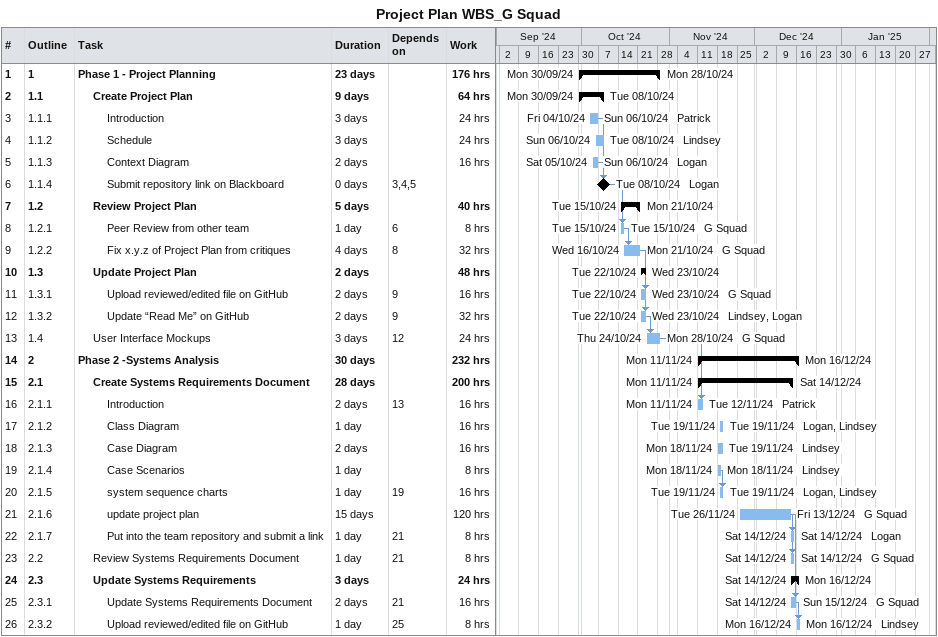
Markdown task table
Project Plan WBS_G Squad

| ID | WBS | Task | Duration | Start | Finish | Predecessors | Resources | Work (h) |
|---|---|---|---|---|---|---|---|---|
| 1 | 1 | **Phase 1 - Project Planning** | 23d | 2024-09-30 | 2024-10-28 |  |  | 176 |
| 2 | 1.1 | **Create Project Plan** | 9d | 2024-09-30 | 2024-10-08 |  |  | 64 |
| 3 | 1.1.1 | Introduction | 3d | 2024-10-04 | 2024-10-06 |  | Patrick | 24 |
| 4 | 1.1.2 | Schedule | 3d | 2024-10-06 | 2024-10-08 |  | Lindsey | 24 |
| 5 | 1.1.3 | Context Diagram | 2d | 2024-10-05 | 2024-10-06 |  | Logan | 16 |
| 6 | 1.1.4 | Submit repository link on Blackboard | 0d | 2024-10-08 | 2024-10-08 | 3, 4, 5 | Logan |  |
| 7 | 1.2 | **Review Project Plan** | 5d | 2024-10-15 | 2024-10-21 |  |  | 40 |
| 8 | 1.2.1 | Peer Review from other team | 1d | 2024-10-15 | 2024-10-15 | 6 | G Squad | 8 |
| 9 | 1.2.2 | Fix x.y.z of Project Plan from critiques | 4d | 2024-10-16 | 2024-10-21 | 8 | G Squad | 32 |
| 10 | 1.3 | **Update Project Plan** | 2d | 2024-10-22 | 2024-10-23 |  |  | 48 |
| 11 | 1.3.1 | Upload reviewed/edited file on GitHub | 2d | 2024-10-22 | 2024-10-23 | 9 | G Squad | 16 |
| 12 | 1.3.2 | Update “Read Me” on GitHub | 2d | 2024-10-22 | 2024-10-23 | 9 | Lindsey, Logan | 32 |
| 13 | 1.4 | User Interface Mockups | 3d | 2024-10-24 | 2024-10-28 | 12 | G Squad | 24 |
| 14 | 2 | **Phase 2 -Systems Analysis** | 30d | 2024-11-11 | 2024-12-16 |  |  | 232 |
| 15 | 2.1 | **Create Systems Requirements Document** | 28d | 2024-11-11 | 2024-12-14 |  |  | 200 |
| 16 | 2.1.1 | Introduction | 2d | 2024-11-11 | 2024-11-12 | 13 | Patrick | 16 |
| 17 | 2.1.2 | Class Diagram | 1d | 2024-11-19 | 2024-11-19 |  | Logan, Lindsey | 16 |
| 18 | 2.1.3 | Case Diagram | 2d | 2024-11-18 | 2024-11-19 |  | Lindsey | 16 |
| 19 | 2.1.4 | Case Scenarios | 1d | 2024-11-18 | 2024-11-18 |  | Lindsey | 8 |
| 20 | 2.1.5 | system sequence charts | 1d | 2024-11-19 | 2024-11-19 | 19 | Logan, Lindsey | 16 |
| 21 | 2.1.6 | update project plan | 15d | 2024-11-26 | 2024-12-13 |  | G Squad | 120 |
| 22 | 2.1.7 | Put into the team repository and submit a link | 1d | 2024-12-14 | 2024-12-14 | 21 | Logan | 8 |
| 23 | 2.2 | Review Systems Requirements Document | 1d | 2024-12-14 | 2024-12-14 | 21 | G Squad | 8 |
| 24 | 2.3 | **Update Systems Requirements** | 3d | 2024-12-14 | 2024-12-16 |  |  | 24 |
| 25 | 2.3.1 | Update Systems Requirements Document | 2d | 2024-12-14 | 2024-12-15 | 21 | G Squad | 16 |
| 26 | 2.3.2 | Upload reviewed/edited file on GitHub | 1d | 2024-12-16 | 2024-12-16 | 25 | Lindsey | 8 |
